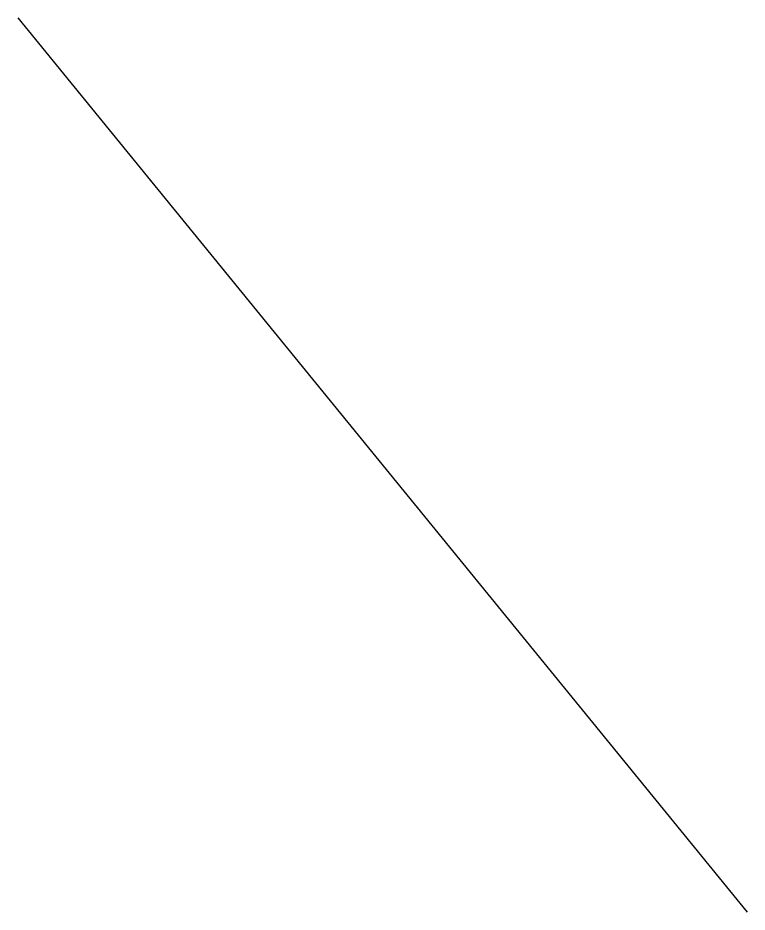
# Model space of a CAD drawing. Header units: millimetres. Extents: x 0 to 31, y -38 to 0.
import ezdxf

# ---------------------------------------------------------------- set-up
doc = ezdxf.new("R2010")
doc.units = ezdxf.units.MM
doc.layers.get('0').update_dxf_attribs({"true_color": 0xffffff})

msp = doc.modelspace()

# ---------------------------------------------------------------- linework, layer by layer
msp.add_line((0, 0), (31, -38))

doc.saveas('drawing.dxf')
